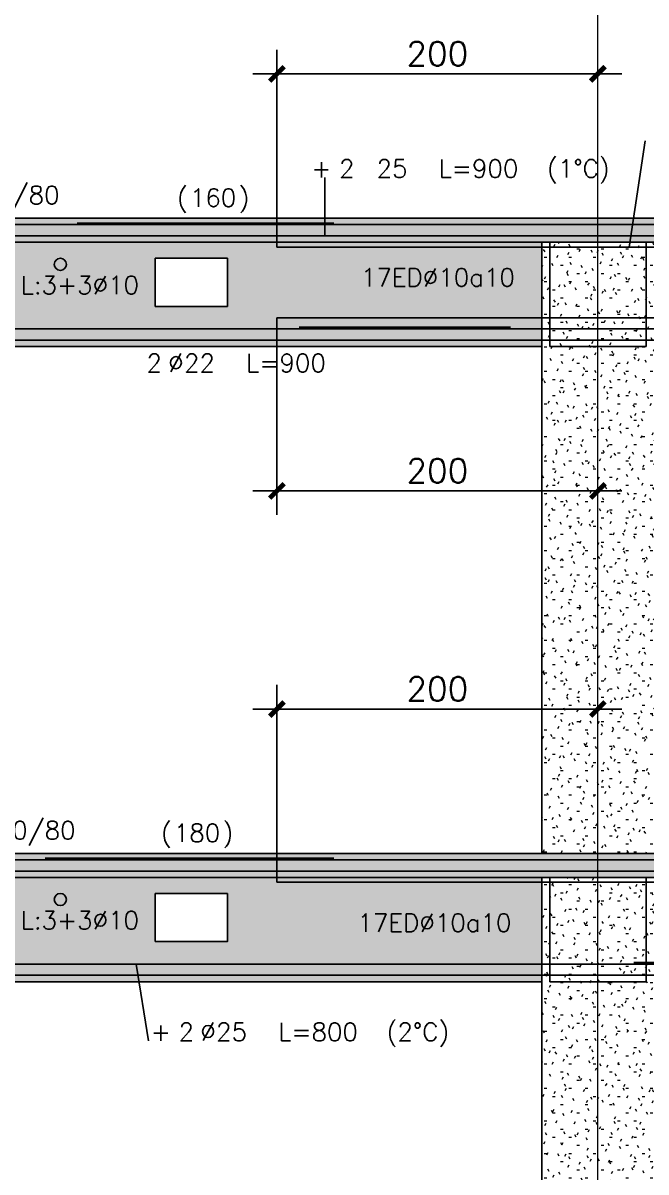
# Model space of a CAD drawing. Extents: x -9133 to 18268, y -11863 to 17290.
# Drawn here: x 1293 to 1681, y 2958 to 3674 of the extents above; entities that cross this region are included whole.
import ezdxf
from ezdxf.enums import TextEntityAlignment as Align

# ---------------------------------------------------------------- set-up
doc = ezdxf.new("R2010")
doc.units = 0
doc.header["$LTSCALE"] = 30
doc.header["$MEASUREMENT"] = 0
doc.linetypes.add('EJEG$0$RLE-PROYECCION', pattern=[0.71438, 0.47625, -0.23813])
doc.layers.get('0').update_dxf_attribs({"linetype": 'CONTINUOUS'})
doc.layers.add('EJEG$0$RLA-ACHURADO', color=30, linetype='EJEG$0$RLE-PROYECCION', lineweight=15, transparency=0.7)
for name, color, linetype, lineweight in [('EJEG$0$RLA-CONTORNO', 30, 'CONTINUOUS', 25), ('EJEG$0$RLA-EJES', 1, 'CONTINUOUS', 9), ('EJEG$0$RLA-TEXTOS-1', 9, 'CONTINUOUS', 9)]:
    doc.layers.add(name, color=color, linetype=linetype, lineweight=lineweight)
doc.layers.add('EJEG$0$RLA-FE', color=7, linetype='CONTINUOUS')
doc.layers.add('EJEG$0$RLA-TEXTOS-FE', color=9, linetype='CONTINUOUS')
doc.styles.add('EJEG$0$RomanS', font='romans.shx', dxfattribs={"height": 11.25})
doc.dimstyles.new('EJEG$0$ING50', dxfattribs={"dimscale": 50, "dimtxt": 0.27, "dimasz": 0.3, "dimexe": 0, "dimexo": 0, "dimgap": 0.1, "dimtad": 1, "dimdec": 1, "dimzin": 12, "dimdsep": 46, "dimtxsty": 'EJEG$0$RomanS', "dimblk": 'EJEG$0$TICK1', "dimblk1": 'EJEG$0$TICK1', "dimblk2": 'EJEG$0$TICK1', "dimcen": 0.09, "dimclrd": 2, "dimclre": 1, "dimclrt": 3, "dimadec": 0, "dimazin": 0, "dimtfac": 1, "dimtdec": 0, "dimtix": 1, "dimtmove": 2, "dimatfit": 3, "dimldrblk": 'EJEG$0$TICK1', "dimfxl": 0, "dimfxlon": 1, "dimtolj": 1, "dimtzin": 0, "dimarcsym": 0})
pattern_1 = [(0, (-424.688, -2039.478), (20.32, 5.08), [1.676, -13.564, 1.676, -13.564, -81.28]), (0, (-424.688, -2039.478), (20.32, 5.08), [-30.48, 1.676, -28.804, 1.676, -13.564, -35.56]), (0, (-424.688, -2039.478), (20.32, 5.08), [-76.2, 1.676, -8.484, 1.676, -23.724]), (120, (-417.068, -2036.938), (-14.559409, 15.057636), [1.676, -13.564, 1.676, -13.564, -81.28]), (120, (-417.068, -2036.938), (-14.559409, 15.057636), [-30.48, 1.676, -28.804, 1.676, -13.564, -35.56]), (120, (-417.068, -2036.938), (-14.559409, 15.057636), [-76.2, 1.676, -8.484, 1.676, -23.724]), (240, (-414.528, -2026.778), (-5.760591, -20.137636), [1.676, -13.564, 1.676, -13.564, -81.28]), (240, (-414.528, -2026.778), (-5.760591, -20.137636), [-30.48, 1.676, -28.804, 1.676, -13.564, -35.56]), (240, (-414.528, -2026.778), (-5.760591, -20.137636), [-76.2, 1.676, -8.484, 1.676, -23.724])]

# ---------------------------------------------------------------- blocks, each defined once
blk = doc.blocks.new('*U152')
at = {"layer": 'EJEG$0$RLA-FE'}
for p, q in [((0, 0), (918.21, 0)), ((918.21, 0), (968.21, 0)), ((968.21, 0), (1000, 0)), ((1000, 0), (1000, 0))]:
    blk.add_line(p, q, dxfattribs=at)
at = {"layer": 'EJEG$0$RLA-FE', "color": 3, "style": 'EJEG$0$RomanS', "flags": 8}
for tag, p in [('F=', (488.94, 9.32)), ('NUM', (503.35, 9.32))]:
    blk.add_attdef(tag, text='', height=11.25, dxfattribs=at).set_placement(p, align=Align.RIGHT)
at = {"layer": 'EJEG$0$RLA-FE', "color": 3, "style": 'EJEG$0$RomanS'}
for tag, p, flags in [('PHI', (507.24, 9.54), 14), ('DIAM', (517.1, 9.32), 12), ('MINUS', (539.12, 9.32), 13), ('MARK', (552.51, 9.32), 13), ('TEXTO_FE1', (555.81, 9.32), 8), ('TEXTO_FE2', (623.33, 9.34), 8), ('TIPO', (498.8, -75.78), 13), ('NVECES', (484.93, -94.72), 13), ('NUMFE', (488.86, -114.48), 13), ('CAPA', (497.06, -133.6), 13), ('DESPLAZA', (278.34, -151.59), 13), ('ESPACIO', (284.39, -169.95), 13), ('CANT', (298.23, -188.75), 13)]:
    blk.add_attdef(tag, p, '', height=11.25, dxfattribs=dict(at, flags=flags))
blk = doc.blocks.new('*U73')
at = {"layer": 'EJEG$0$RLA-FE'}
for q in [(0, 0), (918.21, 0)]:
    blk.add_line((0, 0), q, dxfattribs=at)
at = {"layer": 'EJEG$0$RLA-FE', "color": 3, "style": 'EJEG$0$RomanS', "flags": 8}
for tag, p in [('F=', (408.44, 9.32)), ('NUM', (422.85, 9.32))]:
    blk.add_attdef(tag, text='', height=11.25, dxfattribs=at).set_placement(p, align=Align.RIGHT)
at = {"layer": 'EJEG$0$RLA-FE', "color": 3, "style": 'EJEG$0$RomanS'}
for tag, p, flags in [('PHI', (426.74, 9.54), 14), ('DIAM', (436.6, 9.32), 12), ('MINUS', (458.62, 9.32), 13), ('TEXTO_FE2', (470.59, 4.36), 8), ('MARK', (472.01, 9.32), 13), ('TEXTO_FE1', (475.31, 9.32), 8), ('TIPO', (498.8, -75.78), 13), ('NVECES', (484.93, -94.72), 13), ('NUMFE', (488.86, -114.48), 13), ('CAPA', (497.06, -133.6), 13), ('DESPLAZA', (278.34, -151.59), 13), ('ESPACIO', (284.39, -169.95), 13), ('CANT', (298.23, -188.75), 13)]:
    blk.add_attdef(tag, p, '', height=11.25, dxfattribs=dict(at, flags=flags))
blk = doc.blocks.new('*U82')
at = {"layer": 'EJEG$0$RLA-FE', "color": 6}
blk.add_line((0, 1), (180, 1), dxfattribs=at)
at = {"layer": 'EJEG$0$RLA-FE', "color": 3, "style": 'EJEG$0$RomanS', "flags": 8}
for tag, p in [('(', (75.66, 11.14)), ('EMP', (94.68, 11.14)), (')', (113.99, 11.14))]:
    blk.add_attdef(tag, text='', height=11.25, dxfattribs=at).set_placement(p, align=Align.CENTER)
blk = doc.blocks.new('*U156')
at = {"layer": 'EJEG$0$RLA-FE'}
blk.add_line((0, 0), (918.21, 0), dxfattribs=at)
at = {"layer": 'EJEG$0$RLA-FE', "color": 3, "style": 'EJEG$0$RomanS', "flags": 8}
for tag, p in [('F=', (617.21, 36.32)), ('NUM', (631.62, 36.32))]:
    blk.add_attdef(tag, text='', height=11.25, dxfattribs=at).set_placement(p, align=Align.RIGHT)
at = {"layer": 'EJEG$0$RLA-FE', "color": 3, "style": 'EJEG$0$RomanS'}
for tag, p, flags in [('PHI', (635.51, 36.54), 14), ('DIAM', (645.37, 36.32), 12), ('MINUS', (667.39, 36.32), 13), ('MARK', (680.78, 36.32), 13), ('TEXTO_FE1', (684.08, 36.32), 8), ('TEXTO_FE2', (751.6, 36.34), 8), ('TIPO', (498.8, -75.78), 13), ('NVECES', (484.93, -94.72), 13), ('NUMFE', (488.86, -114.48), 13), ('CAPA', (497.06, -133.6), 13), ('DESPLAZA', (278.34, -151.59), 13), ('ESPACIO', (284.39, -169.95), 13), ('CANT', (298.23, -188.75), 13)]:
    blk.add_attdef(tag, p, '', height=11.25, dxfattribs=dict(at, flags=flags))
blk = doc.blocks.new('*U157')
at = {"layer": 'EJEG$0$RLA-FE'}
for p, q in [((0, 0), (0, 0)), ((0, 0), (368.21, 0)), ((368.21, 0), (418.21, 0)), ((418.21, 0), (450, 0)), ((450, 0), (450, 0))]:
    blk.add_line(p, q, dxfattribs=at)
at = {"layer": 'EJEG$0$RLA-FE', "color": 3, "style": 'EJEG$0$RomanS', "flags": 8}
for tag, p in [('F=', (265.26, 66.32)), ('NUM', (279.67, 66.32))]:
    blk.add_attdef(tag, text='', height=11.25, dxfattribs=at).set_placement(p, align=Align.RIGHT)
at = {"layer": 'EJEG$0$RLA-FE', "color": 3, "style": 'EJEG$0$RomanS'}
for tag, p, flags in [('PHI', (283.56, 66.54), 14), ('DIAM', (293.42, 66.32), 12), ('MINUS', (315.44, 66.32), 13), ('MARK', (328.83, 66.32), 13), ('TEXTO_FE1', (332.13, 66.32), 8), ('TEXTO_FE2', (399.65, 66.34), 8), ('TIPO', (223.8, -75.78), 13), ('NVECES', (209.93, -94.72), 13), ('NUMFE', (213.86, -114.48), 13), ('CAPA', (222.06, -133.6), 13), ('DESPLAZA', (278.34, -151.59), 13), ('ESPACIO', (284.39, -169.95), 13), ('CANT', (298.23, -188.75), 13)]:
    blk.add_attdef(tag, p, '', height=11.25, dxfattribs=dict(at, flags=flags))
blk = doc.blocks.new('EJEG$0$TICK1')
at = {"color": 2}
for points in [[(0, 0), (-1, 0)], [(0, 0), (1, 0)]]:
    blk.add_lwpolyline(points, dxfattribs=at)
at = {"color": 2, "const_width": 0.2}
blk.add_lwpolyline([(-0.3, -0.3), (0.3, 0.3)], dxfattribs=at)
blk = doc.blocks.new('*D115')
at = {"layer": 'EJEG$0$RLA-FE', "color": 2, "lineweight": -2, "transparency": 16777216}
blk.add_line((-664.82, 877), (-494.82, 877), dxfattribs=at)
at = {"layer": 'EJEG$0$RLA-FE', "color": 2, "lineweight": -2, "transparency": 16777216, "xscale": 15, "yscale": 15, "zscale": 15, "rotation": 180}
blk.add_blockref('EJEG$0$TICK1', (-679.82, 877), dxfattribs=at)
at = {"layer": 'EJEG$0$RLA-FE', "color": 2, "lineweight": -2, "transparency": 16777216, "xscale": 15, "yscale": 15, "zscale": 15}
blk.add_blockref('EJEG$0$TICK1', (-479.82, 877), dxfattribs=at)
at = {"layer": 'EJEG$0$RLA-FE', "color": 3, "transparency": 16777216, "insert": (-579.82, 889.57), "char_height": 15, "attachment_point": 5, "style": 'EJEG$0$RomanS'}
blk.add_mtext('\\A1;200', dxfattribs=at)
blk = doc.blocks.new('*U151')
at = {"layer": 'EJEG$0$RLA-FE'}
for p, q in [((0, 0), (1018.21, 0)), ((1018.21, 0), (1068.21, 0)), ((1068.21, 0), (1100, 0)), ((1100, 0), (1100, 0))]:
    blk.add_line(p, q, dxfattribs=at)
at = {"layer": 'EJEG$0$RLA-FE', "color": 3, "style": 'EJEG$0$RomanS', "flags": 8}
for tag, p in [('F=', (534.96, -19.89)), ('NUM', (549.37, -19.89))]:
    blk.add_attdef(tag, text='', height=11.25, dxfattribs=at).set_placement(p, align=Align.RIGHT)
at = {"layer": 'EJEG$0$RLA-FE', "color": 3, "style": 'EJEG$0$RomanS'}
for tag, p, flags in [('PHI', (553.27, -19.68), 12), ('DIAM', (563.12, -19.89), 12), ('MINUS', (585.14, -19.89), 13), ('MARK', (598.53, -19.89), 13), ('TEXTO_FE1', (601.84, -19.89), 8), ('TEXTO_FE2', (669.36, -19.88), 8), ('TIPO', (548.8, -57.92), 13), ('NVECES', (534.93, -76.86), 13), ('NUMFE', (538.86, -96.62), 13), ('CAPA', (547.06, -115.74), 13), ('DESPLAZA', (277.18, -134.17), 13), ('ESPACIO', (283.22, -152.53), 13), ('CANT', (297.06, -171.33), 13)]:
    blk.add_attdef(tag, p, '', height=11.25, dxfattribs=dict(at, flags=flags))
blk = doc.blocks.new('*U147')
at = {"layer": 'EJEG$0$RLA-FE'}
for q in [(0, 0), (1068.21, 0)]:
    blk.add_line((0, 0), q, dxfattribs=at)
at = {"layer": 'EJEG$0$RLA-FE', "color": 3, "style": 'EJEG$0$RomanS', "flags": 8}
for tag, p in [('F=', (596.14, -19.89)), ('NUM', (610.55, -19.89))]:
    blk.add_attdef(tag, text='', height=11.25, dxfattribs=at).set_placement(p, align=Align.RIGHT)
at = {"layer": 'EJEG$0$RLA-FE', "color": 3, "style": 'EJEG$0$RomanS'}
for tag, p, flags in [('PHI', (614.44, -19.68), 12), ('DIAM', (624.3, -19.89), 12), ('MINUS', (646.32, -19.89), 13), ('MARK', (659.71, -19.89), 13), ('TEXTO_FE1', (663.01, -19.89), 8), ('TEXTO_FE2', (730.53, -19.88), 8), ('TIPO', (573.8, -57.92), 13), ('NVECES', (559.93, -76.86), 13), ('NUMFE', (563.86, -96.62), 13), ('CAPA', (572.06, -115.74), 13), ('DESPLAZA', (277.18, -134.17), 13), ('ESPACIO', (283.22, -152.53), 13), ('CANT', (297.06, -171.33), 13)]:
    blk.add_attdef(tag, p, '', height=11.25, dxfattribs=dict(at, flags=flags))
blk = doc.blocks.new('*U63')
at = {"layer": 'EJEG$0$RLA-FE'}
for p, q in [((0, 0), (0, 0)), ((0, 0), (718.21, 0)), ((718.21, 0), (768.21, 0)), ((768.21, 0), (800, 0)), ((800, 0), (800, 0))]:
    blk.add_line(p, q, dxfattribs=at)
at = {"layer": 'EJEG$0$RLA-FE', "color": 3, "style": 'EJEG$0$RomanS', "flags": 8}
for tag, p in [('F=', (308.44, -47.89)), ('NUM', (322.85, -47.89))]:
    blk.add_attdef(tag, text='', height=11.25, dxfattribs=at).set_placement(p, align=Align.RIGHT)
at = {"layer": 'EJEG$0$RLA-FE', "color": 3, "style": 'EJEG$0$RomanS'}
for tag, p, flags in [('PHI', (326.74, -47.68), 12), ('DIAM', (336.6, -47.89), 12), ('MINUS', (358.62, -47.89), 13), ('MARK', (372.01, -47.89), 13), ('TEXTO_FE1', (375.31, -47.89), 8), ('TEXTO_FE2', (442.83, -47.88), 8), ('TIPO', (398.8, -57.92), 13), ('NVECES', (384.93, -76.86), 13), ('NUMFE', (388.86, -96.62), 13), ('CAPA', (397.06, -115.74), 13), ('DESPLAZA', (277.18, -134.17), 13), ('ESPACIO', (283.22, -152.53), 13), ('CANT', (297.06, -171.33), 13)]:
    blk.add_attdef(tag, p, '', height=11.25, dxfattribs=dict(at, flags=flags))
blk = doc.blocks.new('*U148')
at = {"layer": 'EJEG$0$RLA-FE'}
for p, q in [((900, 0), (900, 50)), ((0, 0), (0, 0)), ((0, 0), (818.21, 0)), ((818.21, 0), (868.21, 0)), ((868.21, 0), (900, 0))]:
    blk.add_line(p, q, dxfattribs=at)
at = {"layer": 'EJEG$0$RLA-FE', "color": 3, "style": 'EJEG$0$RomanS', "flags": 8}
for tag, p in [('F=', (333.61, -47.89)), ('NUM', (348.02, -47.89))]:
    blk.add_attdef(tag, text='', height=11.25, dxfattribs=at).set_placement(p, align=Align.RIGHT)
at = {"layer": 'EJEG$0$RLA-FE', "color": 3, "style": 'EJEG$0$RomanS'}
for tag, p, flags in [('PHI', (351.92, -47.68), 12), ('DIAM', (361.77, -47.89), 12), ('MINUS', (383.79, -47.89), 13), ('MARK', (397.18, -47.89), 13), ('TEXTO_FE1', (400.48, -47.89), 8), ('TEXTO_FE2', (468.01, -47.88), 8), ('TIPO', (448.8, -57.92), 13), ('NVECES', (434.93, -76.86), 13), ('NUMFE', (438.86, -96.62), 13), ('CAPA', (447.06, -115.74), 13), ('DESPLAZA', (277.18, -134.17), 13), ('ESPACIO', (283.22, -152.53), 13), ('CANT', (297.06, -171.33), 13)]:
    blk.add_attdef(tag, p, '', height=11.25, dxfattribs=dict(at, flags=flags))
blk = doc.blocks.new('*U91')
at = {"layer": 'EJEG$0$RLA-FE', "color": 6}
blk.add_line((0, 1), (203, 1), dxfattribs=at)
at = {"layer": 'EJEG$0$RLA-FE', "color": 3, "style": 'EJEG$0$RomanS', "flags": 8}
for tag, p in [('(', (87.16, 9.14)), (')', (125.49, 9.14)), ('EMP', (106.18, 9.14))]:
    blk.add_attdef(tag, text='', height=11.25, dxfattribs=at).set_placement(p, align=Align.CENTER)
blk = doc.blocks.new('*U165')
at = {"layer": 'EJEG$0$RLA-FE'}
for p, q in [((0, 0), (918.21, 0)), ((918.21, 0), (968.21, 0)), ((968.21, 0), (1000, 0)), ((1000, 0), (1000, 0))]:
    blk.add_line(p, q, dxfattribs=at)
at = {"layer": 'EJEG$0$RLA-FE', "color": 3, "style": 'EJEG$0$RomanS', "flags": 8}
for tag, p in [('F=', (469.74, 9.32)), ('NUM', (484.15, 9.32))]:
    blk.add_attdef(tag, text='', height=11.25, dxfattribs=at).set_placement(p, align=Align.RIGHT)
at = {"layer": 'EJEG$0$RLA-FE', "color": 3, "style": 'EJEG$0$RomanS'}
for tag, p, flags in [('PHI', (488.05, 9.54), 14), ('DIAM', (497.9, 9.32), 12), ('MINUS', (519.92, 9.32), 13), ('MARK', (533.31, 9.32), 13), ('TEXTO_FE1', (536.62, 9.32), 8), ('TEXTO_FE2', (604.14, 9.34), 8), ('TIPO', (498.8, -75.78), 13), ('NVECES', (484.93, -94.72), 13), ('NUMFE', (488.86, -114.48), 13), ('CAPA', (497.06, -133.6), 13), ('DESPLAZA', (278.34, -151.59), 13), ('ESPACIO', (284.39, -169.95), 13), ('CANT', (298.23, -188.75), 13)]:
    blk.add_attdef(tag, p, '', height=11.25, dxfattribs=dict(at, flags=flags))
blk = doc.blocks.new('*U74')
at = {"layer": 'EJEG$0$RLA-FE'}
for p, q in [((0, 0), (0, 0)), ((0, 0), (818.21, 0)), ((818.21, 0), (868.21, 0)), ((868.21, 0), (900, 0)), ((900, 0), (900, 0))]:
    blk.add_line(p, q, dxfattribs=at)
at = {"layer": 'EJEG$0$RLA-FE', "color": 3, "style": 'EJEG$0$RomanS', "flags": 8}
for tag, p in [('F=', (358.44, 9.32)), ('NUM', (372.85, 9.32))]:
    blk.add_attdef(tag, text='', height=11.25, dxfattribs=at).set_placement(p, align=Align.RIGHT)
at = {"layer": 'EJEG$0$RLA-FE', "color": 3, "style": 'EJEG$0$RomanS'}
for tag, p, flags in [('PHI', (376.74, 9.54), 14), ('DIAM', (386.6, 9.32), 12), ('MINUS', (408.62, 9.32), 13), ('MARK', (422.01, 9.32), 13), ('TEXTO_FE1', (425.31, 9.32), 8), ('TEXTO_FE2', (492.83, 9.34), 8), ('TIPO', (448.8, -75.78), 13), ('NVECES', (434.93, -94.72), 13), ('NUMFE', (438.86, -114.48), 13), ('CAPA', (447.06, -133.6), 13), ('DESPLAZA', (278.34, -151.59), 13), ('ESPACIO', (284.39, -169.95), 13), ('CANT', (298.23, -188.75), 13)]:
    blk.add_attdef(tag, p, '', height=11.25, dxfattribs=dict(at, flags=flags))
blk = doc.blocks.new('*U92')
at = {"layer": 'EJEG$0$RLA-FE', "color": 6}
blk.add_line((0, 1), (160, 1), dxfattribs=at)
at = {"layer": 'EJEG$0$RLA-FE', "color": 3, "style": 'EJEG$0$RomanS', "flags": 8}
for tag, p in [('(', (65.66, 11.14)), ('EMP', (84.68, 11.14)), (')', (103.99, 11.14))]:
    blk.add_attdef(tag, text='', height=11.25, dxfattribs=at).set_placement(p, align=Align.CENTER)
blk = doc.blocks.new('*U75')
at = {"layer": 'EJEG$0$RLA-FE'}
for p, q in [((0, 0), (0, 0)), ((0, 0), (818.21, 0)), ((818.21, 0), (868.21, 0)), ((868.21, 0), (900, 0)), ((900, 0), (900, 0))]:
    blk.add_line(p, q, dxfattribs=at)
at = {"layer": 'EJEG$0$RLA-FE', "color": 3, "style": 'EJEG$0$RomanS', "flags": 8}
for tag, p in [('F=', (358.44, 36.32)), ('NUM', (372.85, 36.32))]:
    blk.add_attdef(tag, text='', height=11.25, dxfattribs=at).set_placement(p, align=Align.RIGHT)
at = {"layer": 'EJEG$0$RLA-FE', "color": 3, "style": 'EJEG$0$RomanS'}
for tag, p, flags in [('PHI', (376.74, 36.54), 14), ('DIAM', (386.6, 36.32), 12), ('MINUS', (408.62, 36.32), 13), ('MARK', (422.01, 36.32), 13), ('TEXTO_FE1', (425.31, 36.32), 8), ('TEXTO_FE2', (492.83, 36.34), 8), ('TIPO', (448.8, -75.78), 13), ('NVECES', (434.93, -94.72), 13), ('NUMFE', (438.86, -114.48), 13), ('CAPA', (447.06, -133.6), 13), ('DESPLAZA', (278.34, -151.59), 13), ('ESPACIO', (284.39, -169.95), 13), ('CANT', (298.23, -188.75), 13)]:
    blk.add_attdef(tag, p, '', height=11.25, dxfattribs=dict(at, flags=flags))
blk = doc.blocks.new('*U164')
at = {"layer": 'EJEG$0$RLA-FE'}
for p, q in [((0, 0), (0, 0)), ((0, 0), (368.21, 0)), ((368.21, 0), (418.21, 0)), ((418.21, 0), (450, 0)), ((450, 0), (450, 0))]:
    blk.add_line(p, q, dxfattribs=at)
at = {"layer": 'EJEG$0$RLA-FE', "color": 3, "style": 'EJEG$0$RomanS', "flags": 8}
for tag, p in [('F=', (253.43, 66.32)), ('NUM', (267.83, 66.32))]:
    blk.add_attdef(tag, text='', height=11.25, dxfattribs=at).set_placement(p, align=Align.RIGHT)
at = {"layer": 'EJEG$0$RLA-FE', "color": 3, "style": 'EJEG$0$RomanS'}
for tag, p, flags in [('PHI', (271.73, 66.54), 14), ('DIAM', (281.59, 66.32), 12), ('MINUS', (303.6, 66.32), 13), ('MARK', (317, 66.32), 13), ('TEXTO_FE1', (320.3, 66.32), 8), ('TEXTO_FE2', (387.82, 66.34), 8), ('TIPO', (223.8, -75.78), 13), ('NVECES', (209.93, -94.72), 13), ('NUMFE', (213.86, -114.48), 13), ('CAPA', (222.06, -133.6), 13), ('DESPLAZA', (278.34, -151.59), 13), ('ESPACIO', (284.39, -169.95), 13), ('CANT', (298.23, -188.75), 13)]:
    blk.add_attdef(tag, p, '', height=11.25, dxfattribs=dict(at, flags=flags))
blk = doc.blocks.new('*D117')
at = {"layer": 'EJEG$0$RLA-FE', "color": 2, "lineweight": -2, "transparency": 16777216}
blk.add_line((-664.82, 1273), (-494.82, 1273), dxfattribs=at)
at = {"layer": 'EJEG$0$RLA-FE', "color": 2, "lineweight": -2, "transparency": 16777216, "xscale": 15, "yscale": 15, "zscale": 15, "rotation": 180}
blk.add_blockref('EJEG$0$TICK1', (-679.82, 1273), dxfattribs=at)
at = {"layer": 'EJEG$0$RLA-FE', "color": 2, "lineweight": -2, "transparency": 16777216, "xscale": 15, "yscale": 15, "zscale": 15}
blk.add_blockref('EJEG$0$TICK1', (-479.82, 1273), dxfattribs=at)
at = {"layer": 'EJEG$0$RLA-FE', "color": 3, "transparency": 16777216, "insert": (-579.82, 1285.57), "char_height": 15, "attachment_point": 5, "style": 'EJEG$0$RomanS'}
blk.add_mtext('\\A1;200', dxfattribs=at)
blk = doc.blocks.new('*U135')
at = {"layer": 'EJEG$0$RLA-FE'}
for p, q in [((0, 0), (1028.21, 0)), ((1028.21, 0), (1078.21, 0)), ((1078.21, 0), (1110, 0)), ((1110, 0), (1110, 0))]:
    blk.add_line(p, q, dxfattribs=at)
at = {"layer": 'EJEG$0$RLA-FE', "color": 3, "style": 'EJEG$0$RomanS', "flags": 8}
for tag, p in [('F=', (520.41, -47.89)), ('NUM', (534.82, -47.89))]:
    blk.add_attdef(tag, text='', height=11.25, dxfattribs=at).set_placement(p, align=Align.RIGHT)
at = {"layer": 'EJEG$0$RLA-FE', "color": 3, "style": 'EJEG$0$RomanS'}
for tag, p, flags in [('PHI', (538.72, -47.68), 12), ('DIAM', (548.57, -47.89), 12), ('MINUS', (570.59, -47.89), 13), ('MARK', (583.98, -47.89), 13), ('TEXTO_FE1', (587.28, -47.89), 8), ('TEXTO_FE2', (654.81, -47.88), 8), ('TIPO', (553.8, -57.92), 13), ('NVECES', (539.93, -76.86), 13), ('NUMFE', (543.86, -96.62), 13), ('CAPA', (552.06, -115.74), 13), ('DESPLAZA', (277.18, -134.17), 13), ('ESPACIO', (283.22, -152.53), 13), ('CANT', (297.06, -171.33), 13)]:
    blk.add_attdef(tag, p, '', height=11.25, dxfattribs=dict(at, flags=flags))
blk = doc.blocks.new('*U60')
at = {"layer": 'EJEG$0$RLA-FE'}
for p, q in [((0, 0), (0, 0)), ((0, 0), (818.21, 0)), ((818.21, 0), (868.21, 0)), ((868.21, 0), (900, 0)), ((900, 0), (900, 0))]:
    blk.add_line(p, q, dxfattribs=at)
at = {"layer": 'EJEG$0$RLA-FE', "color": 3, "style": 'EJEG$0$RomanS', "flags": 8}
for tag, p in [('F=', (358.44, -19.89)), ('NUM', (372.85, -19.89))]:
    blk.add_attdef(tag, text='', height=11.25, dxfattribs=at).set_placement(p, align=Align.RIGHT)
at = {"layer": 'EJEG$0$RLA-FE', "color": 3, "style": 'EJEG$0$RomanS'}
for tag, p, flags in [('PHI', (376.74, -19.68), 12), ('DIAM', (386.6, -19.89), 12), ('MINUS', (408.62, -19.89), 13), ('MARK', (422.01, -19.89), 13), ('TEXTO_FE1', (425.31, -19.89), 8), ('TEXTO_FE2', (492.83, -19.88), 8), ('TIPO', (448.8, -57.92), 13), ('NVECES', (434.93, -76.86), 13), ('NUMFE', (438.86, -96.62), 13), ('CAPA', (447.06, -115.74), 13), ('DESPLAZA', (277.18, -134.17), 13), ('ESPACIO', (283.22, -152.53), 13), ('CANT', (297.06, -171.33), 13)]:
    blk.add_attdef(tag, p, '', height=11.25, dxfattribs=dict(at, flags=flags))
blk = doc.blocks.new('*U62')
at = {"layer": 'EJEG$0$RLA-FE'}
for q in [(0, 0), (1028.21, 0)]:
    blk.add_line((0, 0), q, dxfattribs=at)
at = {"layer": 'EJEG$0$RLA-FE', "color": 3, "style": 'EJEG$0$RomanS', "flags": 8}
for tag, p in [('F=', (463.44, -47.89)), ('NUM', (477.85, -47.89))]:
    blk.add_attdef(tag, text='', height=11.25, dxfattribs=at).set_placement(p, align=Align.RIGHT)
at = {"layer": 'EJEG$0$RLA-FE', "color": 3, "style": 'EJEG$0$RomanS'}
for tag, p, flags in [('PHI', (481.74, -47.68), 12), ('DIAM', (491.6, -47.89), 12), ('MINUS', (513.62, -47.89), 13), ('MARK', (527.01, -47.89), 13), ('TEXTO_FE1', (530.31, -47.89), 8), ('TEXTO_FE2', (597.83, -47.88), 8), ('TIPO', (553.8, -57.92), 13), ('NVECES', (539.93, -76.86), 13), ('NUMFE', (543.86, -96.62), 13), ('CAPA', (552.06, -115.74), 13), ('DESPLAZA', (277.18, -134.17), 13), ('ESPACIO', (283.22, -152.53), 13), ('CANT', (297.06, -171.33), 13)]:
    blk.add_attdef(tag, p, '', height=11.25, dxfattribs=dict(at, flags=flags))
blk = doc.blocks.new('*U89')
at = {"layer": 'EJEG$0$RLA-FE', "color": 6}
blk.add_line((0, 1), (131.55, 1), dxfattribs=at)
at = {"layer": 'EJEG$0$RLA-FE', "color": 3, "style": 'EJEG$0$RomanS', "flags": 8}
for tag, p in [('(', (51.43, 9.14)), (')', (89.77, 9.14)), ('EMP', (70.46, 9.14))]:
    blk.add_attdef(tag, text='', height=11.25, dxfattribs=at).set_placement(p, align=Align.CENTER)
blk = doc.blocks.new('*D118')
at = {"layer": 'EJEG$0$RLA-FE', "color": 2, "lineweight": -2, "transparency": 16777216}
blk.add_line((-664.82, 1013), (-494.82, 1013), dxfattribs=at)
at = {"layer": 'EJEG$0$RLA-FE', "color": 2, "lineweight": -2, "transparency": 16777216, "xscale": 15, "yscale": 15, "zscale": 15, "rotation": 180}
blk.add_blockref('EJEG$0$TICK1', (-679.82, 1013), dxfattribs=at)
at = {"layer": 'EJEG$0$RLA-FE', "color": 2, "lineweight": -2, "transparency": 16777216, "xscale": 15, "yscale": 15, "zscale": 15}
blk.add_blockref('EJEG$0$TICK1', (-479.82, 1013), dxfattribs=at)
at = {"layer": 'EJEG$0$RLA-FE', "color": 3, "transparency": 16777216, "insert": (-579.82, 1025.57), "char_height": 15, "attachment_point": 5, "style": 'EJEG$0$RomanS'}
blk.add_mtext('\\A1;200', dxfattribs=at)
blk = doc.blocks.new('*U169')
at = {"layer": 'EJEG$0$RLA-FE'}
for p, q in [((0, 0), (0, 0)), ((0, 0), (368.21, 0)), ((368.21, 0), (418.21, 0)), ((418.21, 0), (450, 0)), ((450, 0), (450, 0))]:
    blk.add_line(p, q, dxfattribs=at)
at = {"layer": 'EJEG$0$RLA-FE', "color": 3, "style": 'EJEG$0$RomanS'}
for tag, p, flags in [('TIPO', (223.8, -57.92), 13), ('NVECES', (209.93, -76.86), 13), ('PHI', (326.12, -87.68), 12), ('DIAM', (335.97, -87.89), 12), ('MINUS', (357.99, -87.89), 13), ('MARK', (371.38, -87.89), 13), ('TEXTO_FE1', (374.68, -87.89), 8), ('TEXTO_FE2', (442.2, -87.88), 8), ('NUMFE', (213.86, -96.62), 13), ('CAPA', (222.06, -115.74), 13), ('DESPLAZA', (277.18, -134.17), 13), ('ESPACIO', (283.22, -152.53), 13), ('CANT', (297.06, -171.33), 13)]:
    blk.add_attdef(tag, p, '', height=11.25, dxfattribs=dict(at, flags=flags))
at = {"layer": 'EJEG$0$RLA-FE', "color": 3, "style": 'EJEG$0$RomanS', "flags": 8}
for tag, p in [('F=', (307.81, -87.89)), ('NUM', (322.22, -87.89))]:
    blk.add_attdef(tag, text='', height=11.25, dxfattribs=at).set_placement(p, align=Align.RIGHT)
blk = doc.blocks.new('EJEG')
at = {"layer": 'EJEG$0$RLA-ACHURADO'}
h = blk.add_hatch(dxfattribs=at)
h.set_pattern_fill('SAND - DENSE', color=256, style=0, pattern_type=2)
h.set_pattern_definition(pattern_1)
h.paths.add_polyline_path([(525.18, 1168), (525.18, 1183), (-1646.82, 1183), (-1646.82, 1168), (-173.89, 1168)], flags=0)
h = blk.add_hatch(dxfattribs=at)
h.set_pattern_fill('SAND - DENSE', color=256, style=0, pattern_type=2)
h.set_pattern_definition(pattern_1)
h.paths.add_polyline_path([(-928.98, 1158), (-928.98, 1128), (-973.98, 1128), (-973.98, 1158)])
h.paths.add_polyline_path([(-1169.82, 1168), (-1169.82, 1103), (-514.82, 1103), (-514.82, 1168)])
h.paths.add_polyline_path([(-755.64, 1128), (-755.64, 1158), (-710.64, 1158), (-710.64, 1128)])
h = blk.add_hatch(dxfattribs=at)
h.set_pattern_fill('SAND - DENSE', color=256, style=0, pattern_type=2)
h.set_pattern_definition(pattern_1)
h.paths.add_polyline_path([(-449.82, 787), (-444.82, 787), (-444.82, 1168), (-449.82, 1168), (-449.82, 1103), (-509.82, 1103), (-509.82, 1168), (-514.82, 1168), (-514.82, 787), (-509.82, 787)], flags=0)
h = blk.add_hatch(dxfattribs=at)
h.set_pattern_fill('SAND - DENSE', color=256, style=0, pattern_type=2)
h.set_pattern_definition(pattern_1)
h.paths.add_polyline_path([(-509.82, 1103), (-449.82, 1103), (-449.82, 1168), (-509.82, 1168)], flags=0)
h = blk.add_hatch(dxfattribs=at)
h.set_pattern_fill('SAND - DENSE', color=256, style=0, pattern_type=2)
h.set_pattern_definition(pattern_1)
h.paths.add_polyline_path([(525.18, 772), (525.18, 787), (-1646.82, 787), (-1646.82, 772), (-173.89, 772)], flags=0)
h = blk.add_hatch(dxfattribs=at)
h.set_pattern_fill('SAND - DENSE', color=256, style=0, pattern_type=2)
h.set_pattern_definition([(0, (-424.688, -2435.478), (20.32, 5.08), [1.676, -13.564, 1.676, -13.564, -81.28]), (0, (-424.688, -2435.478), (20.32, 5.08), [-30.48, 1.676, -28.804, 1.676, -13.564, -35.56]), (0, (-424.688, -2435.478), (20.32, 5.08), [-76.2, 1.676, -8.484, 1.676, -23.724]), (120, (-417.068, -2432.938), (-14.559409, 15.057636), [1.676, -13.564, 1.676, -13.564, -81.28]), (120, (-417.068, -2432.938), (-14.559409, 15.057636), [-30.48, 1.676, -28.804, 1.676, -13.564, -35.56]), (120, (-417.068, -2432.938), (-14.559409, 15.057636), [-76.2, 1.676, -8.484, 1.676, -23.724]), (240, (-414.528, -2422.778), (-5.760591, -20.137636), [1.676, -13.564, 1.676, -13.564, -81.28]), (240, (-414.528, -2422.778), (-5.760591, -20.137636), [-30.48, 1.676, -28.804, 1.676, -13.564, -35.56]), (240, (-414.528, -2422.778), (-5.760591, -20.137636), [-76.2, 1.676, -8.484, 1.676, -23.724])])
h.paths.add_polyline_path([(-928.98, 762), (-928.98, 732), (-973.98, 732), (-973.98, 762)])
h.paths.add_polyline_path([(-1169.82, 772), (-1169.82, 707), (-514.82, 707), (-514.82, 772)])
h.paths.add_polyline_path([(-755.64, 732), (-755.64, 762), (-710.64, 762), (-710.64, 732)])
h = blk.add_hatch(dxfattribs=at)
h.set_pattern_fill('SAND - DENSE', color=256, style=0, pattern_type=2)
h.set_pattern_definition(pattern_1)
h.paths.add_polyline_path([(-449.82, 391), (-444.82, 391), (-444.82, 772), (-449.82, 772), (-449.82, 707), (-509.82, 707), (-509.82, 772), (-514.82, 772), (-514.82, 391), (-509.82, 391)], flags=0)
h = blk.add_hatch(dxfattribs=at)
h.set_pattern_fill('SAND - DENSE', color=256, style=0, pattern_type=2)
h.set_pattern_definition(pattern_1)
h.paths.add_polyline_path([(-509.82, 707), (-449.82, 707), (-449.82, 772), (-509.82, 772)], flags=0)
at = {"layer": 'EJEG$0$RLA-CONTORNO'}
for p, q in [((390.2, 1183), (-1184.8, 1183)), ((-1174.8, 1168), (-509.82, 1168)), ((-514.82, 787), (-514.82, 1168)), ((-509.82, 1168), (-509.82, 1103)), ((-449.82, 1168), (-509.81, 1168)), ((-449.82, 1168), (380.2, 1168)), ((-449.82, 1103), (-449.82, 1168)), ((-514.82, 1103), (-1169.82, 1103)), ((-509.82, 1103), (-449.82, 1103)), ((525.18, 787), (-1646.82, 787)), ((-1174.8, 772), (-509.82, 772)), ((-514.82, 391), (-514.82, 772)), ((-509.82, 772), (-509.82, 707)), ((-449.82, 772), (-509.81, 772)), ((-449.82, 772), (380.2, 772)), ((-449.82, 707), (-449.82, 772)), ((-514.82, 707), (-1169.82, 707)), ((-509.82, 707), (-449.82, 707))]:
    blk.add_line(p, q, dxfattribs=at)
for points in [[(-755.64, 1128), (-710.64, 1128), (-710.64, 1158), (-755.64, 1158)], [(-755.64, 732), (-710.64, 732), (-710.64, 762), (-755.64, 762)]]:
    blk.add_lwpolyline(points, close=True, dxfattribs=at)
for centre in [(-814.81, 1154.25), (-814.81, 758.25)]:
    blk.add_circle(centre, 3.75, dxfattribs=at)
at = {"layer": 'EJEG$0$RLA-EJES'}
blk.add_line((-479.82, -657.75), (-479.82, 1463), dxfattribs=at)
at = {"layer": 'EJEG$0$RLA-FE', "color": 1}
for p, q in [((-679.82, 1165), (-679.82, 1288)), ((-679.82, 1121), (-679.82, 998)), ((-679.82, 769), (-679.82, 892))]:
    blk.add_line(p, q, dxfattribs=at)
at = {"layer": 'EJEG$0$RLA-FE', "color": 2}
for p, q in [((-450.41, 1231.32), (-460.26, 1165)), ((-649.89, 1208.32), (-649.89, 1172)), ((-759.89, 670.11), (-767.62, 718))]:
    blk.add_line(p, q, dxfattribs=at)
ref = blk.add_blockref('*U92', (-804.32, 1179))
ref.add_attrib('EMP', '160', dxfattribs={"layer": 'EJEG$0$RLA-FE', "color": 3, "height": 11.25, "style": 'EJEG$0$RomanS'}).set_placement((-719.63, 1190.14), align=Align.CENTER)
ref.add_attrib('(', '(', dxfattribs={"layer": 'EJEG$0$RLA-FE', "color": 3, "height": 11.25, "style": 'EJEG$0$RomanS'}).set_placement((-738.66, 1190.14), align=Align.CENTER)
ref.add_attrib(')', ')', dxfattribs={"layer": 'EJEG$0$RLA-FE', "color": 3, "height": 11.25, "style": 'EJEG$0$RomanS'}).set_placement((-700.32, 1190.14), align=Align.CENTER)
ref = blk.add_blockref('*U82', (-824.32, 783))
ref.add_attrib('EMP', '180', dxfattribs={"layer": 'EJEG$0$RLA-FE', "color": 3, "height": 11.25, "style": 'EJEG$0$RomanS'}).set_placement((-729.63, 794.14), align=Align.CENTER)
ref.add_attrib('(', '(', dxfattribs={"layer": 'EJEG$0$RLA-FE', "color": 3, "height": 11.25, "style": 'EJEG$0$RomanS'}).set_placement((-748.66, 794.14), align=Align.CENTER)
ref.add_attrib(')', ')', dxfattribs={"layer": 'EJEG$0$RLA-FE', "color": 3, "height": 11.25, "style": 'EJEG$0$RomanS'}).set_placement((-710.32, 794.14), align=Align.CENTER)
at = {"layer": 'EJEG$0$RLA-FE'}
ref = blk.add_blockref('*U164', (-679.82, 1165), dxfattribs=at)
ref.add_attrib('DIAM', '22', (-398.23, 1231.32), dxfattribs={"color": 3, "height": 11.25, "style": 'EJEG$0$RomanS'})
ref.add_attrib('NUM', '4', dxfattribs={"color": 3, "height": 11.25, "style": 'EJEG$0$RomanS'}).set_placement((-411.98, 1231.32), align=Align.RIGHT)
ref.add_attrib('TEXTO_FE1', 'L=450', (-359.52, 1231.32), dxfattribs={"color": 3, "height": 11.25, "style": 'EJEG$0$RomanS'})
ref.add_attrib('TEXTO_FE2', '(2°C)', (-292, 1231.34), dxfattribs={"color": 3, "height": 11.25, "style": 'EJEG$0$RomanS'})
ref.add_attrib('F=', '+', dxfattribs={"color": 3, "height": 11.25, "style": 'EJEG$0$RomanS'}).set_placement((-426.39, 1231.32), align=Align.RIGHT)
ref = blk.add_blockref('*U75', (-1004.32, 1172), dxfattribs=at)
ref.add_attrib('DIAM', '25', (-617.72, 1208.32), dxfattribs={"color": 3, "height": 11.25, "style": 'EJEG$0$RomanS'})
ref.add_attrib('NUM', '2', dxfattribs={"color": 3, "height": 11.25, "style": 'EJEG$0$RomanS'}).set_placement((-631.47, 1208.32), align=Align.RIGHT)
ref.add_attrib('TEXTO_FE1', 'L=900', (-579, 1208.32), dxfattribs={"color": 3, "height": 11.25, "style": 'EJEG$0$RomanS'})
ref.add_attrib('TEXTO_FE2', '(1°C)', (-511.48, 1208.34), dxfattribs={"color": 3, "height": 11.25, "style": 'EJEG$0$RomanS'})
ref.add_attrib('F=', '+', dxfattribs={"color": 3, "height": 11.25, "style": 'EJEG$0$RomanS'}).set_placement((-645.88, 1208.32), align=Align.RIGHT)
for name, p in [('*U165', (-1644.32, 1179)), ('*U135', (-1644.32, 1114)), ('*U62', (-665.87, 1114)), ('*U89', (-665.87, 1114)), ('*U156', (-1024.32, 776)), ('*U152', (-1644.32, 783)), ('*U73', (-824.32, 783)), ('*U151', (-1644.32, 711)), ('*U147', (-707.32, 711)), ('*U91', (-457.32, 718))]:
    blk.add_blockref(name, p, dxfattribs=at)
ref = blk.add_blockref('*U74', (-804.32, 1179), dxfattribs=at)
ref.add_attrib('DIAM', '25', (-417.72, 1188.32), dxfattribs={"color": 3, "height": 11.25, "style": 'EJEG$0$RomanS'})
ref.add_attrib('NUM', '2', dxfattribs={"color": 3, "height": 11.25, "style": 'EJEG$0$RomanS'}).set_placement((-431.47, 1188.32), align=Align.RIGHT)
ref.add_attrib('TEXTO_FE1', 'L=900', (-379, 1188.32), dxfattribs={"color": 3, "height": 11.25, "style": 'EJEG$0$RomanS'})
ref = blk.add_blockref('*U169', (-679.82, 1121), dxfattribs=at)
ref.add_attrib('DIAM', '18', (-343.84, 1033.11), dxfattribs={"color": 3, "height": 11.25, "style": 'EJEG$0$RomanS'})
ref.add_attrib('NUM', '2', dxfattribs={"color": 3, "height": 11.25, "style": 'EJEG$0$RomanS'}).set_placement((-357.6, 1033.11), align=Align.RIGHT)
ref.add_attrib('TEXTO_FE1', 'L=450', (-305.13, 1033.11), dxfattribs={"color": 3, "height": 11.25, "style": 'EJEG$0$RomanS'})
ref.add_attrib('TEXTO_FE2', '(2°C)', (-237.61, 1033.12), dxfattribs={"color": 3, "height": 11.25, "style": 'EJEG$0$RomanS'})
ref.add_attrib('PHI', '%%C', (-353.7, 1033.32), dxfattribs={"color": 3, "height": 11.25, "style": 'EJEG$0$RomanS'})
ref.add_attrib('F=', '+', dxfattribs={"color": 3, "height": 11.25, "style": 'EJEG$0$RomanS'}).set_placement((-372, 1033.11), align=Align.RIGHT)
ref = blk.add_blockref('*U60', (-1124.32, 1107), dxfattribs=at)
ref.add_attrib('DIAM', '22', (-737.72, 1087.11), dxfattribs={"color": 3, "height": 11.25, "style": 'EJEG$0$RomanS'})
ref.add_attrib('NUM', '2', dxfattribs={"color": 3, "height": 11.25, "style": 'EJEG$0$RomanS'}).set_placement((-751.47, 1087.11), align=Align.RIGHT)
ref.add_attrib('TEXTO_FE1', 'L=900', (-699, 1087.11), dxfattribs={"color": 3, "height": 11.25, "style": 'EJEG$0$RomanS'})
ref.add_attrib('PHI', '%%C', (-747.57, 1087.32), dxfattribs={"color": 3, "height": 11.25, "style": 'EJEG$0$RomanS'})
ref = blk.add_blockref('*U157', (-679.82, 769), dxfattribs=at)
ref.add_attrib('DIAM', '22', (-386.4, 835.32), dxfattribs={"color": 3, "height": 11.25, "style": 'EJEG$0$RomanS'})
ref.add_attrib('NUM', '4', dxfattribs={"color": 3, "height": 11.25, "style": 'EJEG$0$RomanS'}).set_placement((-400.15, 835.32), align=Align.RIGHT)
ref.add_attrib('TEXTO_FE1', 'L=450', (-347.69, 835.32), dxfattribs={"color": 3, "height": 11.25, "style": 'EJEG$0$RomanS'})
ref.add_attrib('TEXTO_FE2', '(2°C)', (-280.16, 835.34), dxfattribs={"color": 3, "height": 11.25, "style": 'EJEG$0$RomanS'})
ref.add_attrib('F=', '+', dxfattribs={"color": 3, "height": 11.25, "style": 'EJEG$0$RomanS'}).set_placement((-414.56, 835.32), align=Align.RIGHT)
ref = blk.add_blockref('*U148', (-457.32, 718), dxfattribs=at)
ref.add_attrib('DIAM', '25', (-95.54, 670.11), dxfattribs={"color": 3, "height": 11.25, "style": 'EJEG$0$RomanS'})
ref.add_attrib('NUM', '+2', dxfattribs={"color": 3, "height": 11.25, "style": 'EJEG$0$RomanS'}).set_placement((-109.3, 670.11), align=Align.RIGHT)
ref.add_attrib('TEXTO_FE1', 'L=950', (-56.83, 670.11), dxfattribs={"color": 3, "height": 11.25, "style": 'EJEG$0$RomanS'})
ref.add_attrib('TEXTO_FE2', '(1°C)(900+50)', (10.69, 670.12), dxfattribs={"color": 3, "height": 11.25, "style": 'EJEG$0$RomanS'})
ref.add_attrib('PHI', '%%C', (-105.4, 670.32), dxfattribs={"color": 3, "height": 11.25, "style": 'EJEG$0$RomanS'})
ref = blk.add_blockref('*U63', (-1054.32, 718), dxfattribs=at)
ref.add_attrib('DIAM', '25', (-717.72, 670.11), dxfattribs={"color": 3, "height": 11.25, "style": 'EJEG$0$RomanS'})
ref.add_attrib('NUM', '2', dxfattribs={"color": 3, "height": 11.25, "style": 'EJEG$0$RomanS'}).set_placement((-731.47, 670.11), align=Align.RIGHT)
ref.add_attrib('TEXTO_FE1', 'L=800', (-679, 670.11), dxfattribs={"color": 3, "height": 11.25, "style": 'EJEG$0$RomanS'})
ref.add_attrib('TEXTO_FE2', '(2°C)', (-611.48, 670.12), dxfattribs={"color": 3, "height": 11.25, "style": 'EJEG$0$RomanS'})
ref.add_attrib('PHI', '%%C', (-727.57, 670.32), dxfattribs={"color": 3, "height": 11.25, "style": 'EJEG$0$RomanS'})
ref.add_attrib('F=', '+', dxfattribs={"color": 3, "height": 11.25, "style": 'EJEG$0$RomanS'}).set_placement((-745.88, 670.11), align=Align.RIGHT)
at = {"layer": 'EJEG$0$RLA-TEXTOS-1', "char_height": 11.25, "width": 77.8962, "attachment_point": 5, "line_spacing_factor": 0.941778, "style": 'EJEG$0$RomanS'}
for insert in [(-850.49, 1195.54), (-840.49, 799.54)]:
    blk.add_mtext('V. 60/80', dxfattribs=dict(at, insert=insert))
at = {"layer": 'EJEG$0$RLA-TEXTOS-FE', "color": 9, "style": 'EJEG$0$RomanS'}
for s, p in [('L:3+3%%C10', (-802.66, 1135.72)), ('17ED%%C10a10', (-579.52, 1140.47)), ('L:3+3%%C10', (-802.66, 739.71)), ('17ED%%C10a10', (-581.67, 738.11))]:
    blk.add_text(s, height=11.25, dxfattribs=at).set_placement(p, align=Align.CENTER)
at = {"layer": 'EJEG$0$RLA-FE'}
for p1, p2, distance, picture, middle in [((-679.82, 1165), (-479.82, 1165), 108, '*D117', (-579.82, 1285.57)), ((-679.82, 1121), (-479.82, 1121), -108, '*D118', (-579.82, 1025.57)), ((-679.82, 769), (-479.82, 769), 108, '*D115', (-579.82, 889.57))]:
    dim = blk.add_aligned_dim(p1=p1, p2=p2, distance=distance, dimstyle='EJEG$0$ING50', dxfattribs=at)
    dim.commit()
    dim.dimension.update_dxf_attribs({"geometry": picture, "text_midpoint": middle})

msp = doc.modelspace()

# ---------------------------------------------------------------- block references
msp.add_blockref('EJEG', (2130.72, 2369.47))

doc.saveas('drawing.dxf')
